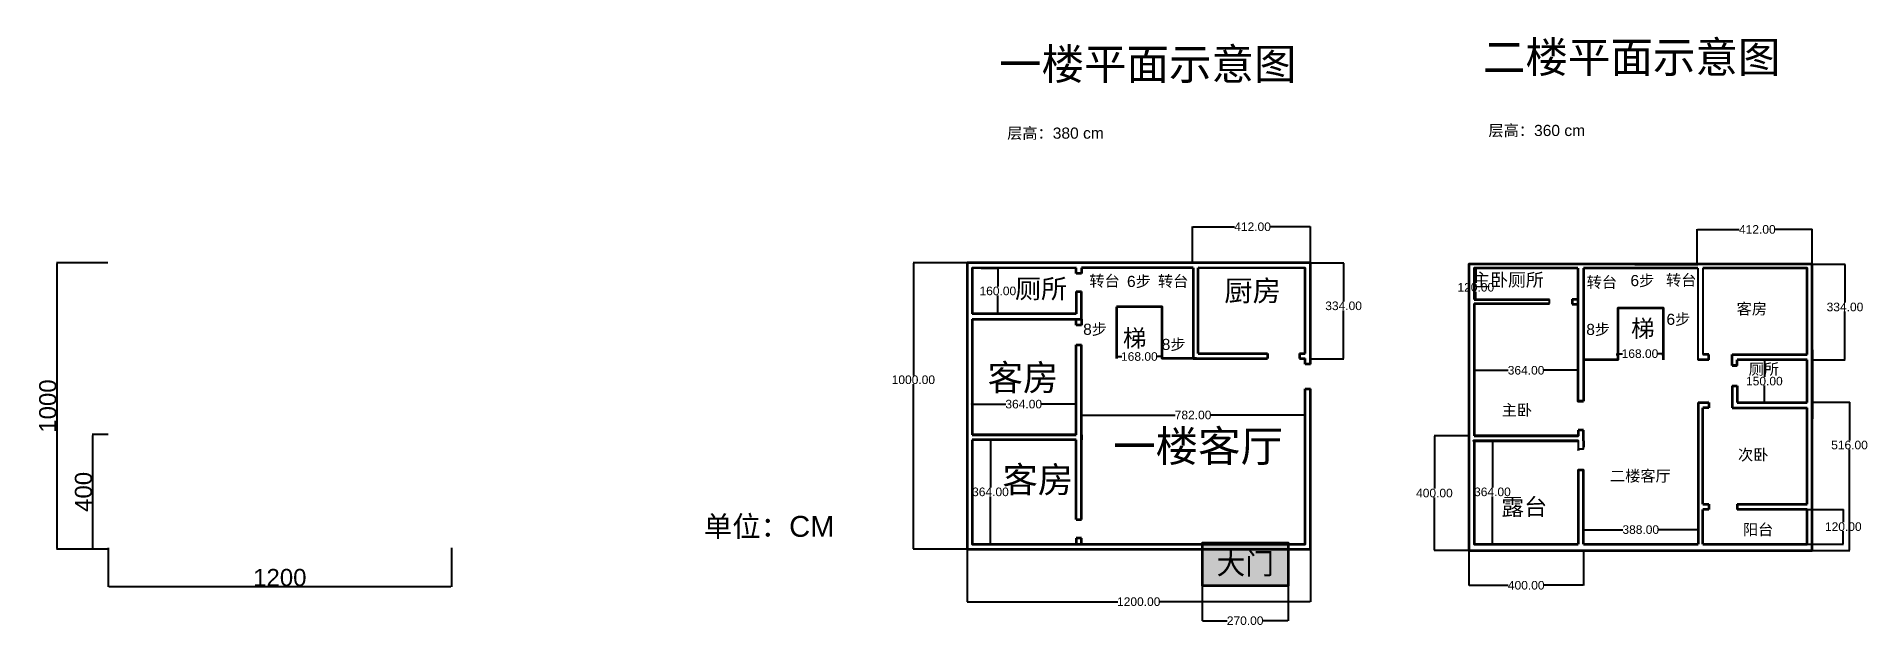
# Model space of a CAD drawing. Header units: centimetres. Extents: x -250 to 6150, y -270 to 1791.
import ezdxf

# ---------------------------------------------------------------- set-up
doc = ezdxf.new("R2010")
doc.units = ezdxf.units.CM
doc.layers.get('0').update_dxf_attribs({"color": 253})
doc.layers.get('Defpoints').update_dxf_attribs({"color": 170})
doc.styles.add('Annotative', font='arial.ttf')
doc.styles.get("Standard").update_dxf_attribs({"font": 'arial.ttf', "height": 30})
doc.dimstyles.new('ISO-25', dxfattribs={"dimtxt": 60, "dimasz": 2.5, "dimexe": 1.25, "dimexo": 0.6875, "dimtad": 3, "dimtxsty": 'Annotative', "dimcen": 2.5, "dimadec": 0, "dimazin": 0, "dimtfac": 1, "dimtmove": 0, "dimatfit": 3, "dimldrblk": 'ARCHTICK', "dimfxl": 1, "dimarcsym": 0})
doc.dimstyles.get("Standard").update_dxf_attribs({"dimscale": 3, "dimtxt": 60, "dimasz": 0.25, "dimexe": 0.18, "dimexo": 0.0625, "dimgap": 0.09, "dimtad": 0, "dimtih": 1, "dimtoh": 1, "dimzin": 0, "dimdsep": 46, "dimtxsty": 'Standard', "dimcen": 0.09, "dimclrd": 3, "dimclre": 3, "dimclrt": 4, "dimadec": 0, "dimazin": 0, "dimtfac": 1, "dimtofl": 0, "dimtmove": 0, "dimatfit": 3, "dimfxl": 1, "dimtolj": 1, "dimtzin": 0, "dimarcsym": 1})

# ---------------------------------------------------------------- blocks, each defined once
blk = doc.blocks.new('*D0')
at = {"color": 0, "linetype": 'Continuous', "lineweight": -2, "transparency": 16777216}
for p, q in [((-0.7, 1000), (-180.5, 1000)), ((-0.7, 0), (-180.5, 0))]:
    blk.add_line(p, q, dxfattribs=at)
at = {"color": 0, "lineweight": -2, "transparency": 16777216}
blk.add_line((-179.2, 997.5), (-179.2, 2.5), dxfattribs=at)
for points in [[(-179.6, 997.5), (-178.8, 997.5), (-179.2, 1000)], [(-179.6, 2.5), (-178.8, 2.5), (-179.2, 0)]]:
    blk.add_solid(points, dxfattribs=at)
at = {"layer": 'Defpoints', "color": 0, "lineweight": -2, "transparency": 16777216}
for p in [(0, 1000), (0, 0), (-179.2, 0)]:
    blk.add_point(p, dxfattribs=at)
at = {"color": 0, "lineweight": 35, "transparency": 16777216, "insert": (-210.5, 500), "char_height": 60, "attachment_point": 5, "rotation": 90, "style": 'Annotative'}
blk.add_mtext('1000', dxfattribs=at)
blk = doc.blocks.new('_ArchTick')
at = {"color": 0, "linetype": 'ByBlock', "lineweight": -2, "const_width": 0.15}
blk.add_lwpolyline([(-0.5, -0.5), (0.5, 0.5)], dxfattribs=at)
blk = doc.blocks.new('*D1')
at = {"color": 0, "linetype": 'Continuous', "lineweight": -2, "transparency": 16777216}
for p, q in [((0.4, 4.1), (0.4, -132)), ((1200.4, 4.1), (1200.4, -132))]:
    blk.add_line(p, q, dxfattribs=at)
at = {"color": 0, "lineweight": -2, "transparency": 16777216}
blk.add_line((2.9, -130.8), (1197.9, -130.8), dxfattribs=at)
for points in [[(2.9, -130.3), (2.9, -131.2), (0.4, -130.8)], [(1197.9, -130.3), (1197.9, -131.2), (1200.4, -130.8)]]:
    blk.add_solid(points, dxfattribs=at)
at = {"layer": 'Defpoints', "color": 0, "lineweight": -2, "transparency": 16777216}
for p in [(0.4, 4.8, 0.5), (1200.4, 4.8, 0.5), (1200.4, -130.8)]:
    blk.add_point(p, dxfattribs=at)
at = {"color": 0, "lineweight": 35, "transparency": 16777216, "insert": (600.4, -99.5), "char_height": 60, "attachment_point": 5, "style": 'Annotative'}
blk.add_mtext('1200', dxfattribs=at)
blk = doc.blocks.new('*D2')
at = {"color": 0, "linetype": 'Continuous', "lineweight": -2, "transparency": 16777216}
for p, q in [((0.6, 400.1), (-55.6, 400.1)), ((0.6, 0.1), (-55.6, 0.1))]:
    blk.add_line(p, q, dxfattribs=at)
at = {"color": 0, "lineweight": -2, "transparency": 16777216}
blk.add_line((-54.4, 397.6), (-54.4, 2.6), dxfattribs=at)
for points in [[(-54.8, 397.6), (-54, 397.6), (-54.4, 400.1)], [(-54.8, 2.6), (-54, 2.6), (-54.4, 0.1)]]:
    blk.add_solid(points, dxfattribs=at)
at = {"layer": 'Defpoints', "color": 0, "lineweight": -2, "transparency": 16777216}
for p in [(1.3, 400.1, 1), (-54.4, 0.1), (1.3, 0.1, 1)]:
    blk.add_point(p, dxfattribs=at)
at = {"color": 0, "lineweight": 35, "transparency": 16777216, "insert": (-85.7, 200.1), "char_height": 60, "attachment_point": 5, "rotation": 90, "style": 'Annotative'}
blk.add_mtext('400', dxfattribs=at)
blk = doc.blocks.new('*D6')
at = {"color": 3, "lineweight": -2, "transparency": 16777216}
for p, q in [((3002.7, 1000), (2814.5, 1000)), ((2815.1, 999.3), (2815.1, 607.3)), ((2815.1, 0.7), (2815.1, 576.2)), ((3002.7, 0), (2814.5, 0))]:
    blk.add_line(p, q, dxfattribs=at)
for points in [[(2814.9, 999.3), (2815.2, 999.3), (2815.1, 1000)], [(2814.9, 0.7), (2815.2, 0.7), (2815.1, 0)]]:
    blk.add_solid(points, dxfattribs=at)
at = {"layer": 'Defpoints', "color": 0, "lineweight": -2, "transparency": 16777216}
for p in [(2815.1, 1000), (3002.9, 1000), (3002.9, 0)]:
    blk.add_point(p, dxfattribs=at)
at = {"color": 4, "lineweight": 35, "transparency": 16777216, "insert": (2815.1, 591.7), "char_height": 30, "attachment_point": 5}
blk.add_mtext('\\A1;1000.00', dxfattribs=at)
blk = doc.blocks.new('*D7')
at = {"color": 3, "lineweight": -2, "transparency": 16777216}
for p, q in [((3790.9, 1000.2), (3790.9, 1126.8)), ((3791.6, 1126.3), (3937.8, 1126.3)), ((4202.1, 1126.3), (4064, 1126.3)), ((4202.9, 1000.2), (4202.9, 1126.8))]:
    blk.add_line(p, q, dxfattribs=at)
for points in [[(3791.6, 1126.4), (3791.6, 1126.1), (3790.9, 1126.3)], [(4202.1, 1126.4), (4202.1, 1126.1), (4202.9, 1126.3)]]:
    blk.add_solid(points, dxfattribs=at)
at = {"layer": 'Defpoints', "color": 0, "lineweight": -2, "transparency": 16777216}
for p in [(4202.9, 1126.3), (3790.9, 1000), (4202.9, 1000)]:
    blk.add_point(p, dxfattribs=at)
at = {"color": 4, "lineweight": 35, "transparency": 16777216, "insert": (4000.9, 1126.3), "char_height": 30, "attachment_point": 5}
blk.add_mtext('\\A1;412.00', dxfattribs=at)
blk = doc.blocks.new('*D8')
at = {"color": 3, "lineweight": -2, "transparency": 16777216}
for p, q in [((5555.5, 996.1), (5555.5, 1117.6)), ((5556.2, 1117), (5702.4, 1117)), ((5956.7, 1117), (5828.6, 1117)), ((5957.5, 996.1), (5957.5, 1117.6))]:
    blk.add_line(p, q, dxfattribs=at)
for points in [[(5556.2, 1117.2), (5556.2, 1116.9), (5555.5, 1117)], [(5956.7, 1117.2), (5956.7, 1116.9), (5957.5, 1117)]]:
    blk.add_solid(points, dxfattribs=at)
at = {"layer": 'Defpoints', "color": 0, "lineweight": -2, "transparency": 16777216}
for p in [(5957.5, 1117), (5555.5, 995.9), (5957.5, 995.9)]:
    blk.add_point(p, dxfattribs=at)
at = {"color": 4, "lineweight": 35, "transparency": 16777216, "insert": (5765.5, 1117), "char_height": 30, "attachment_point": 5}
blk.add_mtext('\\A1;412.00', dxfattribs=at)
blk = doc.blocks.new('*D9')
at = {"color": 3, "lineweight": -2, "transparency": 16777216}
for p, q in [((4757.3, 395.9), (4636.1, 395.9)), ((4636.6, 395.1), (4636.6, 211.5)), ((4636.6, -3.4), (4636.6, 180.3)), ((4757.3, -4.1), (4636.1, -4.1))]:
    blk.add_line(p, q, dxfattribs=at)
for points in [[(4636.5, 395.1), (4636.7, 395.1), (4636.6, 395.9)], [(4636.5, -3.4), (4636.7, -3.4), (4636.6, -4.1)]]:
    blk.add_solid(points, dxfattribs=at)
at = {"layer": 'Defpoints', "color": 0, "lineweight": -2, "transparency": 16777216}
for p in [(4757.5, 395.9), (4636.6, -4.1), (4757.5, -4.1)]:
    blk.add_point(p, dxfattribs=at)
at = {"color": 4, "lineweight": 35, "transparency": 16777216, "insert": (4636.6, 195.9), "char_height": 30, "attachment_point": 5}
blk.add_mtext('\\A1;400.00', dxfattribs=at)
blk = doc.blocks.new('*D10')
at = {"color": 3, "lineweight": -2, "transparency": 16777216}
for p, q in [((4757.5, -4.3), (4757.5, -126.8)), ((5157.5, -4.3), (5157.5, -126.8)), ((4758.2, -126.3), (4894.4, -126.3)), ((5156.7, -126.3), (5020.6, -126.3))]:
    blk.add_line(p, q, dxfattribs=at)
for points in [[(4758.2, -126.1), (4758.2, -126.4), (4757.5, -126.3)], [(5156.7, -126.1), (5156.7, -126.4), (5157.5, -126.3)]]:
    blk.add_solid(points, dxfattribs=at)
at = {"layer": 'Defpoints', "color": 0, "lineweight": -2, "transparency": 16777216}
for p in [(4757.5, -4.1), (5157.5, -4.1), (5157.5, -126.3)]:
    blk.add_point(p, dxfattribs=at)
at = {"color": 4, "lineweight": 35, "transparency": 16777216, "insert": (4957.5, -126.3), "char_height": 30, "attachment_point": 5}
blk.add_mtext('\\A1;400.00', dxfattribs=at)
blk = doc.blocks.new('*D11')
at = {"color": 3, "lineweight": -2, "transparency": 16777216}
for p, q in [((5957.7, 513.7), (6088.3, 513.7)), ((6087.7, 513), (6087.7, 379.3)), ((6087.7, -3.4), (6087.7, 348.1)), ((5957.7, -4.1), (6088.3, -4.1))]:
    blk.add_line(p, q, dxfattribs=at)
for points in [[(6087.6, 513), (6087.8, 513), (6087.7, 513.7)], [(6087.6, -3.4), (6087.8, -3.4), (6087.7, -4.1)]]:
    blk.add_solid(points, dxfattribs=at)
at = {"layer": 'Defpoints', "color": 0, "lineweight": -2, "transparency": 16777216}
for p in [(5957.5, 513.7), (5957.5, -4.1), (6087.7, -4.1)]:
    blk.add_point(p, dxfattribs=at)
at = {"color": 4, "lineweight": 35, "transparency": 16777216, "insert": (6087.7, 363.7), "char_height": 30, "attachment_point": 5}
blk.add_mtext('\\A1;516.00', dxfattribs=at)
blk = doc.blocks.new('*D12')
at = {"color": 3, "lineweight": -2, "transparency": 16777216}
for p, q in [((5957.7, 995.9), (6072.5, 995.9)), ((6071.9, 995.1), (6071.9, 861.5)), ((6071.9, 662.6), (6071.9, 830.3)), ((5957.7, 661.9), (6072.5, 661.9))]:
    blk.add_line(p, q, dxfattribs=at)
for points in [[(6071.8, 995.1), (6072, 995.1), (6071.9, 995.9)], [(6071.8, 662.6), (6072, 662.6), (6071.9, 661.9)]]:
    blk.add_solid(points, dxfattribs=at)
at = {"layer": 'Defpoints', "color": 0, "lineweight": -2, "transparency": 16777216}
for p in [(5957.5, 995.9), (5957.5, 661.9), (6071.9, 661.9)]:
    blk.add_point(p, dxfattribs=at)
at = {"color": 4, "lineweight": 35, "transparency": 16777216, "insert": (6071.9, 845.9), "char_height": 30, "attachment_point": 5}
blk.add_mtext('\\A1;334.00', dxfattribs=at)
blk = doc.blocks.new('*D13')
at = {"color": 3, "lineweight": -2, "transparency": 16777216}
for p, q in [((4203.1, 1000), (4319.6, 1000)), ((4319.1, 999.3), (4319.1, 865.6)), ((4319.1, 665.7), (4319.1, 834.4)), ((4201.2, 664.9), (4319.6, 664.9))]:
    blk.add_line(p, q, dxfattribs=at)
for points in [[(4318.9, 999.3), (4319.2, 999.3), (4319.1, 1000)], [(4318.9, 665.7), (4319.2, 665.7), (4319.1, 664.9)]]:
    blk.add_solid(points, dxfattribs=at)
at = {"layer": 'Defpoints', "color": 0, "lineweight": -2, "transparency": 16777216}
for p in [(4202.9, 1000), (4201, 664.9), (4319.1, 664.9)]:
    blk.add_point(p, dxfattribs=at)
at = {"color": 4, "lineweight": 35, "transparency": 16777216, "insert": (4319.1, 850), "char_height": 30, "attachment_point": 5}
blk.add_mtext('\\A1;334.00', dxfattribs=at)
blk = doc.blocks.new('*D14')
at = {"color": 3, "lineweight": -2, "transparency": 16777216}
for p, q in [((3824.9, -128.2), (3824.9, -250.6)), ((4124.9, -128.2), (4124.9, -250.6)), ((3825.6, -250), (3912.1, -250)), ((4124.1, -250), (4037.6, -250))]:
    blk.add_line(p, q, dxfattribs=at)
for points in [[(3825.6, -249.9), (3825.6, -250.2), (3824.9, -250)], [(4124.1, -249.9), (4124.1, -250.2), (4124.9, -250)]]:
    blk.add_solid(points, dxfattribs=at)
at = {"layer": 'Defpoints', "color": 0, "lineweight": -2, "transparency": 16777216}
for p in [(3824.9, -128), (4124.9, -128), (4124.9, -250)]:
    blk.add_point(p, dxfattribs=at)
at = {"color": 4, "lineweight": 35, "transparency": 16777216, "insert": (3974.9, -250), "char_height": 30, "attachment_point": 5}
blk.add_mtext('\\A1;270.00', dxfattribs=at)
blk = doc.blocks.new('*D15')
at = {"color": 3, "lineweight": -2, "transparency": 16777216}
for p, q in [((3002.9, 54.2), (3002.9, -184.2)), ((4202.9, 54.2), (4202.9, -184.2)), ((3003.6, -183.6), (3530.2, -183.6)), ((4202.1, -183.6), (3675.6, -183.6))]:
    blk.add_line(p, q, dxfattribs=at)
for points in [[(3003.6, -183.5), (3003.6, -183.7), (3002.9, -183.6)], [(4202.1, -183.5), (4202.1, -183.7), (4202.9, -183.6)]]:
    blk.add_solid(points, dxfattribs=at)
at = {"layer": 'Defpoints', "color": 0, "lineweight": -2, "transparency": 16777216}
for p in [(3002.9, 54.4), (4202.9, 54.4), (4202.9, -183.6)]:
    blk.add_point(p, dxfattribs=at)
at = {"color": 4, "lineweight": 35, "transparency": 16777216, "insert": (3602.9, -183.6), "char_height": 30, "attachment_point": 5}
blk.add_mtext('\\A1;1200.00', dxfattribs=at)
blk = doc.blocks.new('*D17')
at = {"color": 3, "lineweight": -2, "transparency": 16777216}
for p, q in [((4775.7, 982), (4781.7, 982)), ((4781.2, 981.2), (4781.2, 930.2)), ((4781.2, 872.8), (4781.2, 899.1)), ((4775.7, 872), (4781.7, 872))]:
    blk.add_line(p, q, dxfattribs=at)
for points in [[(4781, 981.2), (4781.3, 981.2), (4781.2, 982)], [(4781, 872.8), (4781.3, 872.8), (4781.2, 872)]]:
    blk.add_solid(points, dxfattribs=at)
at = {"layer": 'Defpoints', "color": 0, "lineweight": -2, "transparency": 16777216}
for p in [(4775.5, 982), (4775.5, 872), (4781.2, 872)]:
    blk.add_point(p, dxfattribs=at)
at = {"color": 4, "lineweight": 35, "transparency": 16777216, "insert": (4781.2, 914.7), "char_height": 30, "attachment_point": 5}
blk.add_mtext('\\A1;120.00', dxfattribs=at)
blk = doc.blocks.new('*D18')
at = {"color": 3, "lineweight": -2, "transparency": 16777216}
for p, q in [((3052.4, 982), (3111, 982)), ((3110.4, 981.3), (3110.4, 917.6)), ((3110.4, 822.7), (3110.4, 886.4)), ((3052.4, 822), (3111, 822))]:
    blk.add_line(p, q, dxfattribs=at)
for points in [[(3110.3, 981.3), (3110.6, 981.3), (3110.4, 982)], [(3110.3, 822.7), (3110.6, 822.7), (3110.4, 822)]]:
    blk.add_solid(points, dxfattribs=at)
at = {"layer": 'Defpoints', "color": 0, "lineweight": -2, "transparency": 16777216}
for p in [(3052.3, 982), (3110.4, 982), (3052.3, 822)]:
    blk.add_point(p, dxfattribs=at)
at = {"color": 4, "lineweight": 35, "transparency": 16777216, "insert": (3110.4, 902), "char_height": 30, "attachment_point": 5}
blk.add_mtext('\\A1;160.00', dxfattribs=at)
blk = doc.blocks.new('*D19')
at = {"color": 3, "lineweight": -2, "transparency": 16777216}
for p, q in [((4775.5, 624.5), (4775.5, 625.3)), ((4776.2, 624.8), (4894.5, 624.8)), ((5137.8, 624.8), (5019.5, 624.8)), ((5138.6, 625.2), (5138.6, 624.3))]:
    blk.add_line(p, q, dxfattribs=at)
for points in [[(4776.2, 624.9), (4776.2, 624.7), (4775.5, 624.8)], [(5137.8, 624.9), (5137.8, 624.7), (5138.6, 624.8)]]:
    blk.add_solid(points, dxfattribs=at)
at = {"layer": 'Defpoints', "color": 0, "lineweight": -2, "transparency": 16777216}
for p in [(4775.5, 624.3), (5138.6, 625.3), (5138.6, 624.8)]:
    blk.add_point(p, dxfattribs=at)
at = {"color": 4, "lineweight": 35, "transparency": 16777216, "insert": (4957, 624.8), "char_height": 30, "attachment_point": 5}
blk.add_mtext('\\A1;364.00', dxfattribs=at)
blk = doc.blocks.new('*D20')
at = {"color": 3, "lineweight": -2, "transparency": 16777216}
for p, q in [((3019.4, 506.8), (3019.4, 507.2)), ((3020.1, 506.6), (3138.5, 506.6)), ((3381.7, 506.6), (3263.4, 506.6)), ((3382.5, 506.3), (3382.5, 507.2))]:
    blk.add_line(p, q, dxfattribs=at)
for points in [[(3020.1, 506.8), (3020.1, 506.5), (3019.4, 506.6)], [(3381.7, 506.8), (3381.7, 506.5), (3382.5, 506.6)]]:
    blk.add_solid(points, dxfattribs=at)
at = {"layer": 'Defpoints', "color": 0, "lineweight": -2, "transparency": 16777216}
for p in [(3019.4, 506.6), (3382.5, 506.6), (3382.5, 506.1)]:
    blk.add_point(p, dxfattribs=at)
at = {"color": 4, "lineweight": 35, "transparency": 16777216, "insert": (3200.9, 506.6), "char_height": 30, "attachment_point": 5}
blk.add_mtext('\\A1;364.00', dxfattribs=at)
blk = doc.blocks.new('*D21')
at = {"color": 3, "lineweight": -2, "transparency": 16777216}
for p, q in [((5157.5, 18.2), (5157.5, 68.7)), ((5158.2, 68.1), (5295.4, 68.1)), ((5557.6, 68.1), (5420.4, 68.1)), ((5558.3, 18.2), (5558.3, 68.7))]:
    blk.add_line(p, q, dxfattribs=at)
for points in [[(5158.2, 68.3), (5158.2, 68), (5157.5, 68.1)], [(5557.6, 68.3), (5557.6, 68), (5558.3, 68.1)]]:
    blk.add_solid(points, dxfattribs=at)
at = {"layer": 'Defpoints', "color": 0, "lineweight": -2, "transparency": 16777216}
for p in [(5558.3, 68.1), (5157.5, 18), (5558.3, 18)]:
    blk.add_point(p, dxfattribs=at)
at = {"color": 4, "lineweight": 35, "transparency": 16777216, "insert": (5357.9, 68.1), "char_height": 30, "attachment_point": 5}
blk.add_mtext('\\A1;388.00', dxfattribs=at)
blk = doc.blocks.new('*D22')
at = {"color": 3, "lineweight": -2, "transparency": 16777216}
for p, q in [((3084.6, 380.5), (3084.6, 215.6)), ((3084.7, 381.2), (3085.2, 381.2)), ((3084.6, 18.8), (3084.6, 184.4)), ((3021.1, 18), (3085.2, 18))]:
    blk.add_line(p, q, dxfattribs=at)
for points in [[(3084.5, 380.5), (3084.8, 380.5), (3084.6, 381.2)], [(3084.5, 18.8), (3084.8, 18.8), (3084.6, 18)]]:
    blk.add_solid(points, dxfattribs=at)
at = {"layer": 'Defpoints', "color": 0, "lineweight": -2, "transparency": 16777216}
for p in [(3084.5, 381.2), (3020.9, 18), (3084.6, 18)]:
    blk.add_point(p, dxfattribs=at)
at = {"color": 4, "lineweight": 35, "transparency": 16777216, "insert": (3084.6, 200), "char_height": 30, "attachment_point": 5}
blk.add_mtext('\\A1;364.00', dxfattribs=at)
blk = doc.blocks.new('*D23')
at = {"color": 3, "lineweight": -2, "transparency": 16777216}
for p, q in [((4839.4, 380.5), (4839.4, 215.6)), ((4839.5, 381.2), (4840, 381.2)), ((4839.4, 18.8), (4839.4, 184.4)), ((4775.9, 18), (4840, 18))]:
    blk.add_line(p, q, dxfattribs=at)
for points in [[(4839.3, 380.5), (4839.5, 380.5), (4839.4, 381.2)], [(4839.3, 18.8), (4839.5, 18.8), (4839.4, 18)]]:
    blk.add_solid(points, dxfattribs=at)
at = {"layer": 'Defpoints', "color": 0, "lineweight": -2, "transparency": 16777216}
for p in [(4839.3, 381.2), (4775.7, 18), (4839.4, 18)]:
    blk.add_point(p, dxfattribs=at)
at = {"color": 4, "lineweight": 35, "transparency": 16777216, "insert": (4839.4, 200), "char_height": 30, "attachment_point": 5}
blk.add_mtext('\\A1;364.00', dxfattribs=at)
blk = doc.blocks.new('*D24')
at = {"color": 3, "lineweight": -2, "transparency": 16777216}
for p, q in [((4183.9, 525), (4183.9, 468.1)), ((3401.9, 468.3), (3401.9, 469.2)), ((3402.6, 468.6), (3730.5, 468.6)), ((4183.1, 468.6), (3855.2, 468.6))]:
    blk.add_line(p, q, dxfattribs=at)
for points in [[(3402.6, 468.7), (3402.6, 468.5), (3401.9, 468.6)], [(4183.1, 468.7), (4183.1, 468.5), (4183.9, 468.6)]]:
    blk.add_solid(points, dxfattribs=at)
at = {"layer": 'Defpoints', "color": 0, "lineweight": -2, "transparency": 16777216}
for p in [(4183.9, 525.1), (3401.9, 468.6), (3401.9, 468.1)]:
    blk.add_point(p, dxfattribs=at)
at = {"color": 4, "lineweight": 35, "transparency": 16777216, "insert": (3792.9, 468.6), "char_height": 30, "attachment_point": 5}
blk.add_mtext('\\A1;782.00', dxfattribs=at)
blk = doc.blocks.new('*D25')
at = {"color": 3, "lineweight": -2, "transparency": 16777216}
for p, q in [((3525.2, 666.8), (3525.2, 673.4)), ((3526, 672.9), (3544.1, 672.9)), ((3684.5, 672.9), (3666.3, 672.9)), ((3685.2, 666.8), (3685.2, 673.4))]:
    blk.add_line(p, q, dxfattribs=at)
for points in [[(3526, 673), (3526, 672.8), (3525.2, 672.9)], [(3684.5, 673), (3684.5, 672.8), (3685.2, 672.9)]]:
    blk.add_solid(points, dxfattribs=at)
at = {"layer": 'Defpoints', "color": 0, "lineweight": -2, "transparency": 16777216}
for p in [(3525.2, 666.6), (3685.2, 672.9), (3685.2, 666.6)]:
    blk.add_point(p, dxfattribs=at)
at = {"color": 4, "lineweight": 35, "transparency": 16777216, "insert": (3605.2, 672.9), "char_height": 30, "attachment_point": 5}
blk.add_mtext('\\A1;168.00', dxfattribs=at)
blk = doc.blocks.new('*D26')
at = {"color": 3, "lineweight": -2, "transparency": 16777216}
for p, q in [((5939.7, 139), (6066.5, 139)), ((6066, 138.2), (6066, 94.1)), ((5939.7, 18), (6066.5, 18)), ((6066, 18.7), (6066, 62.9))]:
    blk.add_line(p, q, dxfattribs=at)
for points in [[(6065.9, 138.2), (6066.1, 138.2), (6066, 139)], [(6065.9, 18.7), (6066.1, 18.7), (6066, 18)]]:
    blk.add_solid(points, dxfattribs=at)
at = {"layer": 'Defpoints', "color": 0, "lineweight": -2, "transparency": 16777216}
for p in [(5939.5, 139), (6066, 139), (5939.5, 18)]:
    blk.add_point(p, dxfattribs=at)
at = {"color": 4, "lineweight": 35, "transparency": 16777216, "insert": (6066, 78.5), "char_height": 30, "attachment_point": 5}
blk.add_mtext('\\A1;120.00', dxfattribs=at)
blk = doc.blocks.new('*D31')
at = {"color": 3, "linetype": 'Continuous', "lineweight": -2, "transparency": 16777216}
for p, q in [((5695.1, 661.9), (5790.9, 661.7)), ((5790.3, 660.9), (5790.2, 602.4)), ((5694.8, 512.3), (5790.5, 512)), ((5790, 512.8), (5790.1, 571.3))]:
    blk.add_line(p, q, dxfattribs=at)
for points in [[(5790.2, 660.9), (5790.4, 660.9), (5790.3, 661.7)], [(5789.9, 512.8), (5790.1, 512.8), (5790, 512.1)]]:
    blk.add_solid(points, dxfattribs=at)
at = {"layer": 'Defpoints', "color": 0, "linetype": 'Continuous', "lineweight": -2, "transparency": 16777216}
for p in [(5694.9, 661.9), (5694.6, 512.3), (5790, 512.1)]:
    blk.add_point(p, dxfattribs=at)
at = {"color": 4, "linetype": 'Continuous', "lineweight": -2, "transparency": 16777216, "insert": (5790.1, 586.9), "char_height": 30, "attachment_point": 5}
blk.add_mtext('\\A1;150.00', dxfattribs=at)
blk = doc.blocks.new('*D32')
at = {"color": 3, "lineweight": -2, "transparency": 16777216}
for p, q in [((5275.2, 676.8), (5275.2, 683.4)), ((5276, 682.9), (5294.1, 682.9)), ((5434.5, 682.9), (5416.3, 682.9)), ((5435.2, 676.8), (5435.2, 683.4))]:
    blk.add_line(p, q, dxfattribs=at)
for points in [[(5276, 683), (5276, 682.8), (5275.2, 682.9)], [(5434.5, 683), (5434.5, 682.8), (5435.2, 682.9)]]:
    blk.add_solid(points, dxfattribs=at)
at = {"layer": 'Defpoints', "color": 0, "lineweight": -2, "transparency": 16777216}
for p in [(5275.2, 676.6), (5435.2, 682.9), (5435.2, 676.6)]:
    blk.add_point(p, dxfattribs=at)
at = {"color": 4, "lineweight": 35, "transparency": 16777216, "insert": (5355.2, 682.9), "char_height": 30, "attachment_point": 5}
blk.add_mtext('\\A1;168.00', dxfattribs=at)

msp = doc.modelspace()

# ---------------------------------------------------------------- hatches: boundary and pattern name
at = {"lineweight": 35}
h = msp.add_hatch(color=256, dxfattribs=at)
h.set_gradient(color1=(0, 0, 255), color2=(255, 255, 0))
h.paths.add_polyline_path([(3824.889, 21.979), (3824.889, -128.021), (4124.889, -128.021), (4124.889, 21.979)])
h.paths.add_polyline_path([(2985.632, 512.778), (3296.862, 512.778), (3296.862, 687.058), (2985.632, 687.058)], flags=9)
h.paths.add_polyline_path([(3037.704, 156.157), (3348.934, 156.157), (3348.934, 330.436), (3037.704, 330.436)], flags=9)
h.paths.add_polyline_path([(4187.59, 818.885), (4330.776, 818.885), (4330.776, 880.706), (4187.59, 880.706)], flags=9)
h.paths.add_polyline_path([(3818.346, 833.219), (4068.649, 833.219), (4068.649, 973.38), (3818.346, 973.38)], flags=9)
h.paths.add_polyline_path([(3418.098, 254.899), (4096.812, 254.899), (4096.812, 465.288), (3418.098, 465.288)], flags=9)
h.paths.add_polyline_path([(3089.124, 846.337), (3317.929, 846.337), (3317.929, 973.127), (3089.124, 973.127)], flags=9)
h.paths.add_polyline_path([(3851.405, -121.192), (4104.378, -121.192), (4104.378, 20.464), (3851.405, 20.464)], flags=24)
h = msp.add_hatch(dxfattribs=at)
h.set_pattern_fill('ANSI32', color=256)
h.paths.add_polyline_path([(3528.518, 679.256), (3651.086, 679.256), (3651.086, 794.932), (3528.518, 794.932)], flags=9)

# ---------------------------------------------------------------- linework, layer by layer
for p, q in [((3384.624, 962.864), (3384.67, 982.864)), ((3402.889, 962.864), (3384.624, 962.864)), ((3402.67, 982.864), (3402.889, 962.864)), ((3384.577, 900.75), (3384.394, 821.995)), ((3384.577, 900.75), (3402.889, 900.75)), ((3402.889, 821.995), (3402.889, 900.75)), ((3525.218, 846.618), (3525.218, 666.618)), ((4775.479, 858.21), (5039.318, 858.21)), ((5118.258, 873.184, 72.039), (5138.258, 873.184, 72.039)), ((5118.258, 873.184, 72.039), (5118.258, 855.802, 72.039)), ((3384.624, 783.146), (3384.67, 803.146)), ((3402.889, 783.146), (3384.624, 783.146)), ((3402.67, 803.146), (3402.889, 783.146)), ((3402.889, 821.995), (3402.889, 821.995)), ((3384.351, 714), (3402.889, 714)), ((3384.351, 400), (3384.351, 714)), ((5575.48, 713.877), (5575.48, 713.877)), ((3811.19, 684), (4052.889, 684)), ((4052.889, 684), (4052.889, 666.618)), ((4164.889, 684), (4164.889, 666.618)), ((4164.889, 684), (4184.889, 684)), ((4184.889, 646), (4184.889, 666.618)), ((4202.889, 646), (4184.889, 646)), ((5595.48, 661.877), (5557.964, 661.877)), ((5595.48, 679.877), (5575.48, 679.877)), ((5595.48, 661.877), (5595.48, 679.877)), ((5676.933, 641.257), (5676.933, 680.257)), ((5676.933, 680.257), (5939.479, 680.257)), ((5677.402, 641.257), (5694.612, 641.257)), ((5939.479, 661.877), (5694.945, 661.877)), ((5694.945, 641.257), (5694.945, 661.877)), ((5595.48, 517.877), (5595.48, 517.877)), ((5677.402, 571.195), (5677.402, 493.44)), ((5677.402, 571.195), (5694.612, 571.195)), ((5694.612, 571.195), (5694.612, 512.262)), ((5558.31, 511.877), (5558.31, 18)), ((5558.31, 511.877), (5595.48, 511.877)), ((5595.48, 493.877), (5575.48, 493.877)), ((5595.48, 511.877), (5595.48, 493.877)), ((5677.402, 493.441), (5939.479, 493.441)), ((5157.48, 415.877), (5139.48, 415.877)), ((5139.48, 415.877), (5139.48, 395.877)), ((5157.436, 377.966), (5157.48, 415.877)), ((3384.351, 104), (3384.351, 381.974)), ((3402.83, 304.804), (3402.83, 304.804)), ((5595.48, 156.953), (5595.48, 138.981)), ((5695.48, 156.953), (5695.48, 138.981)), ((3384.351, 104), (3402.889, 104)), ((3384.351, 38), (3384.351, 18)), ((3402.351, 38), (3384.351, 38)), ((3384.351, 18), (3402.351, 18)), ((3402.351, 18), (3402.351, 38))]:
    msp.add_line(p, q, dxfattribs=at)
at = {"linetype": 'Continuous', "lineweight": -2}
msp.add_line((5039.318, 858.21), (5039.318, 872), dxfattribs=at)
at = {"lineweight": 35, "extrusion": (1, 0, 0)}
for q in [(5157.436, 377.966), (5157.448, 355.825)]:
    msp.add_line((5157.436, 377.966), q, dxfattribs=at)
at = {"lineweight": 35}
for points in [[(4202.889, 646), (4202.889, 1000), (3002.889, 1000), (3002.889, 0), (4202.889, 0), (4202.889, 560)], [(3384.67, 982.711), (3020.889, 982), (3020.889, 838.725)], [(3020.889, 982), (3020.889, 821.995)], [(3532.889, 983), (3402.672, 982.746)], [(3792.778, 982.583), (3532.889, 983)], [(3792.778, 982.583), (3793.218, 666.618), (4052.889, 666.618)], [(4184.889, 684), (4184.889, 982), (3810.778, 982.555)], [(3811.19, 684), (3810.778, 982.555)], [(5138.557, 982), (4775.479, 982), (4775.479, 872)], [(5138.557, 982), (5138.557, 516.631)], [(5157.48, 982), (5157.48, 564.426)], [(5557.964, 982), (5157.48, 982)], [(5939.479, 680.257), (5939.479, 982), (5575.48, 982)], [(3805.218, 666.618), (3685.218, 666.618), (3685.218, 846.618), (3525.218, 846.618), (3525.218, 846.618), (3525.218, 846.618)], [(4775.479, 872), (5039.318, 872)], [(4775.479, 858.21), (4775.479, 395.877)], [(5437.964, 661.877), (5437.964, 661.877), (5437.964, 841.877), (5277.964, 841.877), (5277.964, 661.877), (5157.48, 661.877)], [(3384.394, 821.995), (3020.889, 821.995)], [(3020.889, 803.27), (3402.889, 803.27)], [(3020.889, 803.27), (3020.889, 400)], [(3402.889, 803.27), (3402.889, 821.995)], [(3402.889, 104), (3402.889, 714)], [(4164.889, 666.618), (4184.889, 666.618)], [(5939.479, 512.262), (5939.479, 661.877)], [(3020.889, 381.974), (3020.889, 18), (4184.889, 18), (4184.889, 560)], [(4184.889, 560), (4202.889, 560)], [(5157.48, 564.426), (5157.48, 516.631)], [(5694.612, 512.262), (5939.479, 512.262)], [(5575.48, 156.953), (5575.48, 493.877)], [(5939.479, 156.953), (5939.479, 493.441)], [(3384.351, 400), (3020.889, 400)], [(3020.889, 400), (3384.351, 400)], [(3020.889, 400), (3384.351, 400)], [(3402.889, 400), (3402.889, 381.974)], [(3384.351, 381.974), (3020.889, 381.974)], [(4775.479, 377.966), (4775.479, 18), (5139.499, 18)], [(5157.48, 18), (5157.48, 275.825), (5139.499, 275.825), (5139.499, 18)], [(5575.48, 156.953), (5595.48, 156.953)], [(5575.48, 18), (5575.48, 138.981)], [(5575.48, 18), (5939.479, 18), (5939.479, 138.981)], [(5595.48, 138.981), (5575.48, 138.981)], [(5695.48, 156.953), (5939.479, 156.953)], [(5939.479, 138.981), (5695.48, 138.981)], [(5157.48, 18), (5558.31, 18)]]:
    msp.add_lwpolyline(points, dxfattribs=at)
for points in [[(4757.48, -4.123), (5957.48, -4.123), (5957.48, 995.877), (4757.48, 995.877)], [(5337.48, 995.877), (5557.48, 995.877), (5557.48, 995.877), (5337.48, 995.877)], [(5957.48, 455.877), (5957.48, 455.877), (5957.48, 695.877), (5957.48, 695.877)], [(5157.48, 516.631), (5138.557, 516.631), (5138.557, 516.631), (5157.48, 516.631)], [(4775.479, 395.877), (5139.48, 395.877), (5139.48, 395.877), (4775.479, 395.877)], [(5139.612, 377.966), (5139.612, 377.966), (4773.691, 377.966)], [(4125.55, -128.021), (3825.55, -128.021), (3825.55, 21.979), (4125.55, 21.979)]]:
    msp.add_lwpolyline(points, close=True, dxfattribs=at)
at = {"linetype": 'Continuous', "lineweight": -2}
for points in [[(5557.964, 982), (5557.964, 661.877)], [(5575.48, 982), (5575.48, 679.877)], [(5139.612, 377.966), (5139.612, 350), (5157.612, 350), (5157.612, 360)]]:
    msp.add_lwpolyline(points, dxfattribs=at)
at = {"lineweight": 35, "elevation": 72.039}
msp.add_lwpolyline([(5118.258, 855.802), (5138.258, 855.802)], dxfattribs=at)
at = {"lineweight": 35, "extrusion": (1, 0, 0), "elevation": 5139.48}
msp.add_lwpolyline([(345.493, 72.039), (345.493, 72.039), (345.493, 72.039), (345.493, 72.039), (345.493, 72.039), (345.493, 72.039), (345.493, 72.039), (345.033, 72.039)], dxfattribs=at)
at = {"linetype": 'Continuous', "lineweight": 35}
for p in [(5680.844, 641.257), (5684.286, 641.257), (5687.728, 641.257), (5691.17, 641.257)]:
    msp.add_point(p, dxfattribs=at)

# ---------------------------------------------------------------- texts
at = {"lineweight": 35}
for s, height, p in [('一楼平面示意图', 108.9093, (3114.581, 1640.195)), ('二楼平面示意图', 108.9093, (4806.272, 1664.519)), ('层高：380 cm', 38.9561, (3143.021, 1434.062)), ('层高：360 cm', 38.9561, (4825.543, 1443.414)), ('转台', 38.9561, (3430.498, 917.799)), ('6步', 38.9561, (3561.901, 916.026)), ('转台', 38.9561, (3670.058, 916.689)), ('主卧厕所', 45.7225, (4769.114, 918.141)), ('6步', 38.9561, (5321.933, 918.935)), ('转台', 38.9561, (5446.331, 920.628)), ('厕所', 66.7652, (3170.255, 876.577)), ('厨房', 72.8642, (3901.707, 866.52)), ('转台', 38.9561, (5168.749, 913.276)), ('客房', 38.9561, (5693.128, 820.208)), ('8步', 38.9561, (3408.587, 748.821)), ('梯', 60.135, (3547.797, 706.739)), ('8步', 38.9561, (5167.427, 748.197)), ('梯', 60.135, (5323.975, 740.739)), ('6步', 38.9561, (5447.786, 783.642)), ('8步', 38.9561, (3683.205, 695.845)), ('客房', 90.6005, (3074.678, 554.185)), ('厕所', 38.9561, (5735.057, 609.676, -354.018)), ('主卧', 38.9561, (4871.759, 466.391)), ('一楼客厅', 108.9093, (3513.163, 305.416)), ('次卧', 38.9561, (5697.864, 310.297)), ('客房', 90.6005, (3126.75, 197.564)), ('二楼客厅', 38.9561, (5250.293, 236.397)), ('露台', 58.9017, (4870.13, 118.523)), ('单位：CM', 72.8642, (2082.641, 43.196)), ('阳台', 38.9561, (5715.004, 48.849)), ('大门', 73.6413, (3875.015, -87.536))]:
    msp.add_text(s, height=height, dxfattribs=at).set_placement(p)

# ---------------------------------------------------------------- dimensions: what is measured, and where the dimension line sits
for base, p1, p2, text, picture, middle in [((4202.889, 1126.268), (3790.889, 1000), (4202.889, 1000), '412.00', '*D7', (4000.889, 1126.268)), ((5957.48, 1117.047), (5555.48, 995.877), (5957.48, 995.877), '412.00', '*D8', (5765.48, 1117.047)), ((3382.476, 506.626), (3019.398, 506.626), (3382.476, 506.086), '364.00', '*D20', (3200.937, 506.626))]:
    dim = msp.add_linear_dim(base=base, p1=p1, p2=p2, text=text, dimstyle='Standard', dxfattribs=at)
    dim.commit()
    dim.dimension.update_dxf_attribs({"geometry": picture, "text_midpoint": middle, "dimtype": 160})
for p1, p2, distance, picture, middle in [((0, 1000), (0, 0), -179.209, '*D0', (-210.468, 500)), ((1.253, 400.079, 1.028), (1.253, 0.079, 1.028), -55.646, '*D2', (-85.653, 200.079)), ((0.363, 4.831, 0.545), (1200.363, 4.831, 0.545), -135.588, '*D1', (600.363, -99.498))]:
    dim = msp.add_aligned_dim(p1=p1, p2=p2, distance=distance, dimstyle='ISO-25', dxfattribs=at)
    dim.commit()
    dim.dimension.update_dxf_attribs({"geometry": picture, "text_midpoint": middle})
for base, p1, p2, picture, middle in [((2815.056, 1000), (3002.889, 0), (3002.889, 1000), '*D6', (2815.056, 591.739)), ((3110.4425, 982), (3052.2538, 821.9952), (3052.2538, 982), '*D18', (3110.4425, 901.9976)), ((4636.62, -4.123), (4757.48, 395.877), (4757.48, -4.123), '*D9', (4636.62, 195.877))]:
    dim = msp.add_linear_dim(base=base, p1=p1, p2=p2, angle=90, dimstyle='Standard', dxfattribs=at)
    dim.commit()
    dim.dimension.update_dxf_attribs({"geometry": picture, "text_midpoint": middle, "dimtype": 160})
for base, p1, p2, angle, text, picture, middle, dimtype in [((4319.06, 664.903), (4202.889, 1000), (4201.019, 664.903), 90, '334.00', '*D13', (4319.06, 850), 160), ((4781.159, 872), (4775.479, 982), (4775.479, 872), 270, '120.00', '*D17', (4781.159, 914.653), 161), ((6071.921, 661.877), (5957.48, 995.877), (5957.48, 661.877), 90, '334.00', '*D12', (6071.921, 845.877), 160), ((6087.716, -4.123), (5957.48, 513.712), (5957.48, -4.123), 90, '516.00', '*D11', (6087.716, 363.68), 160), ((3084.639, 18), (3084.514, 381.224), (3020.889, 18), 90, '364.00', '*D22', (3084.639, 199.987), 160), ((4839.417, 18), (4839.292, 381.224), (4775.667, 18), 90, '364.00', '*D23', (4839.417, 199.987), 160)]:
    dim = msp.add_linear_dim(base=base, p1=p1, p2=p2, angle=angle, text=text, dimstyle='Standard', dxfattribs=at)
    dim.commit()
    dim.dimension.update_dxf_attribs({"geometry": picture, "text_midpoint": middle, "dimtype": dimtype})
for base, p1, p2, text, picture, middle in [((3685.218, 672.895), (3525.218, 666.618), (3685.218, 666.618), '168.00', '*D25', (3605.218, 672.895)), ((5138.557, 624.809), (4775.479, 624.269), (5138.557, 625.349), '364.00', '*D19', (4957.018, 624.809)), ((5435.218, 682.895), (5275.218, 676.618), (5435.218, 676.618), '168.00', '*D32', (5355.218, 682.895)), ((5558.31, 68.147), (5157.48, 18), (5558.31, 18), '388.00', '*D21', (5357.895, 68.147)), ((4124.889, -250.042), (3824.889, -128.021), (4124.889, -128.021), '270.00', '*D14', (3974.889, -250.042))]:
    dim = msp.add_linear_dim(base=base, p1=p1, p2=p2, text=text, dimstyle='Standard', dxfattribs=at)
    dim.commit()
    dim.dimension.update_dxf_attribs({"geometry": picture, "text_midpoint": middle})
at = {"linetype": 'Continuous', "lineweight": -2}
dim = msp.add_aligned_dim(p1=(5694.945, 661.877), p2=(5694.612, 512.262), distance=95.371, text='150.00', dimstyle='Standard', dxfattribs=at)
dim.commit()
dim.dimension.update_dxf_attribs({"geometry": '*D31', "text_midpoint": (5790.149, 586.858)})
at = {"lineweight": 35}
dim = msp.add_linear_dim(base=(3401.879, 468.613), p1=(4183.879, 525.147), p2=(3401.879, 468.073), dimstyle='Standard', dxfattribs=at)
dim.commit()
dim.dimension.update_dxf_attribs({"geometry": '*D24', "text_midpoint": (3792.879, 468.613)})
dim = msp.add_linear_dim(base=(6065.977, 138.981), p1=(5939.479, 18), p2=(5939.479, 138.981), angle=90, text='120.00', dimstyle='Standard', dxfattribs=at)
dim.commit()
dim.dimension.update_dxf_attribs({"geometry": '*D26', "text_midpoint": (6065.977, 78.491)})
for base, p1, p2, picture, middle in [((4202.889, -183.618), (3002.889, 54.394), (4202.889, 54.394), '*D15', (3602.889, -183.618)), ((5157.48, -126.273), (4757.48, -4.123), (5157.48, -4.123), '*D10', (4957.48, -126.273))]:
    dim = msp.add_linear_dim(base=base, p1=p1, p2=p2, dimstyle='Standard', dxfattribs=at)
    dim.commit()
    dim.dimension.update_dxf_attribs({"geometry": picture, "text_midpoint": middle, "dimtype": 160})

doc.saveas('drawing.dxf')
